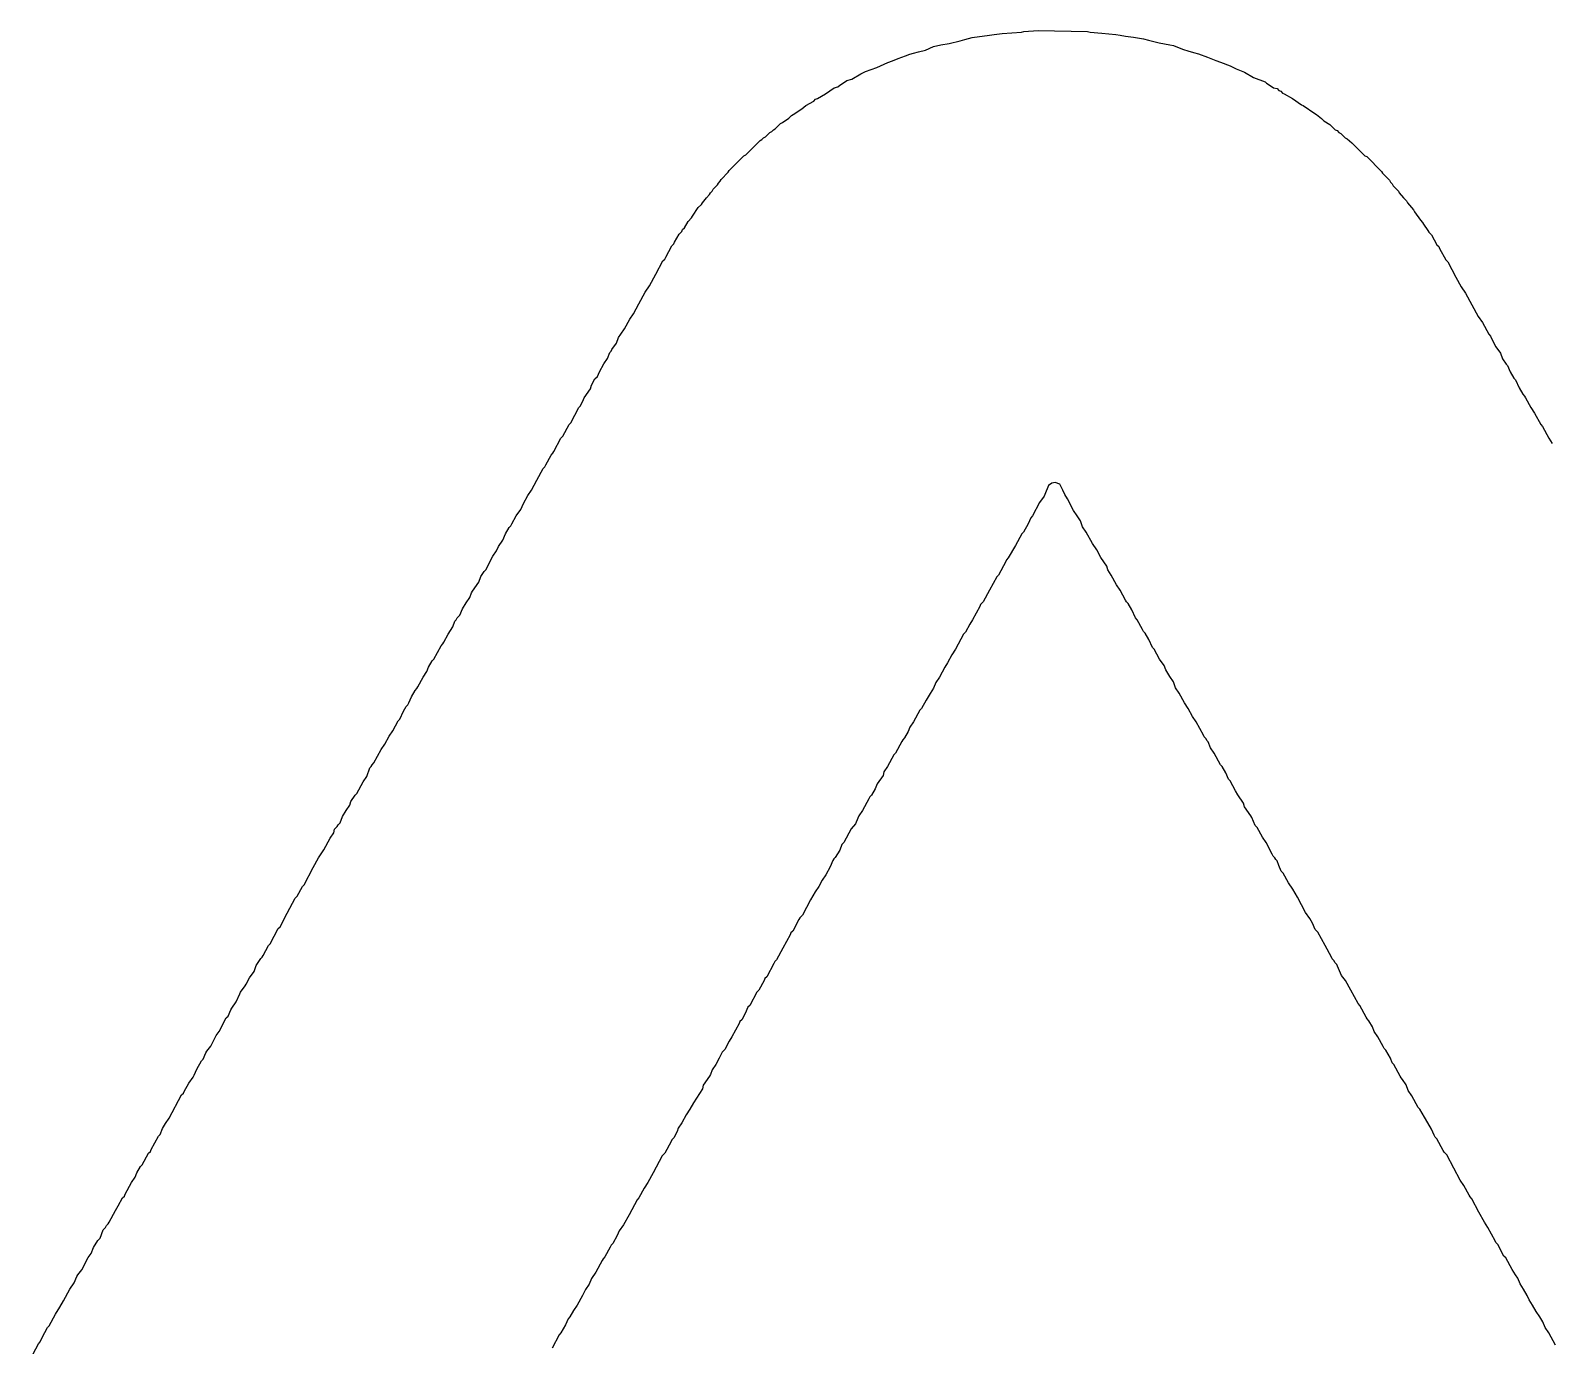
# Model space of a CAD drawing. Header units: inches. Extents: x -2 to 5376, y -4 to 5426.
# Drawn here: x 7.479 to 9.391, y 53.409 to 55.062 of the extents above; entities that cross this region are included whole.
import ezdxf

# ---------------------------------------------------------------- set-up
doc = ezdxf.new("R2010")
doc.units = ezdxf.units.IN
doc.layers.add('Top Overlay', color=2, linetype='Continuous')

msp = doc.modelspace()

# ---------------------------------------------------------------- linework, layer by layer
at = {"layer": 'Top Overlay'}
for p, q in [((8.7245, 55.0595), (8.7278, 55.0606)), ((8.7278, 55.0606), (8.7458, 55.0617)), ((8.7458, 55.0617), (8.8077, 55.0606)), ((8.8077, 55.0606), (8.811, 55.0595)), ((8.6041, 55.037), (8.6142, 55.0415)), ((8.6142, 55.0415), (8.6232, 55.0437)), ((8.6232, 55.0437), (8.6339, 55.0454)), ((8.6339, 55.0454), (8.6474, 55.0488)), ((8.6474, 55.0488), (8.6536, 55.0505)), ((8.6536, 55.0505), (8.6626, 55.0527)), ((8.6626, 55.0527), (8.6845, 55.0556)), ((8.6845, 55.0556), (8.6902, 55.0567)), ((8.6902, 55.0567), (8.7003, 55.0578)), ((8.7003, 55.0578), (8.7245, 55.0595)), ((8.811, 55.0595), (8.8257, 55.0584)), ((8.8257, 55.0584), (8.8431, 55.0567)), ((8.8431, 55.0567), (8.8487, 55.0556)), ((8.8487, 55.0556), (8.8555, 55.0544)), ((8.8555, 55.0544), (8.8656, 55.0533)), ((8.8656, 55.0533), (8.8779, 55.0511)), ((8.8779, 55.0511), (8.8841, 55.0494)), ((8.8841, 55.0494), (8.8976, 55.046)), ((8.8976, 55.046), (8.9111, 55.0437)), ((8.9111, 55.0437), (8.9156, 55.0426)), ((8.9156, 55.0426), (8.9229, 55.0398)), ((8.5569, 55.0213), (8.5625, 55.0235)), ((8.5625, 55.0235), (8.5698, 55.0263)), ((8.5698, 55.0263), (8.5788, 55.0297)), ((8.5788, 55.0297), (8.5845, 55.0319)), ((8.5845, 55.0319), (8.5889, 55.0331)), ((8.5889, 55.0331), (8.5951, 55.0348)), ((8.5951, 55.0348), (8.6041, 55.037)), ((8.9229, 55.0398), (8.9285, 55.0376)), ((8.9285, 55.0376), (8.9336, 55.0359)), ((8.9336, 55.0359), (8.9409, 55.0342)), ((8.9409, 55.0342), (8.9471, 55.0325)), ((8.9471, 55.0325), (8.9583, 55.028)), ((8.9583, 55.028), (8.969, 55.0241)), ((8.969, 55.0241), (8.9746, 55.0218)), ((8.9746, 55.0218), (8.987, 55.0173)), ((8.5114, 55.0005), (8.5226, 55.0072)), ((8.5226, 55.0072), (8.5288, 55.01)), ((8.5288, 55.01), (8.5428, 55.0151)), ((8.5428, 55.0151), (8.5569, 55.0213)), ((8.987, 55.0173), (8.9943, 55.0134)), ((8.9943, 55.0134), (9.005, 55.0095)), ((9.005, 55.0095), (9.0163, 55.0027)), ((9.0163, 55.0027), (9.0309, 54.9971)), ((8.4782, 54.9819), (8.4894, 54.9898)), ((8.4894, 54.9898), (8.4939, 54.9909)), ((8.4939, 54.9909), (8.4962, 54.9931)), ((8.4962, 54.9931), (8.4984, 54.9943)), ((8.4984, 54.9943), (8.5052, 54.9988)), ((8.5052, 54.9988), (8.5114, 55.0005)), ((9.0309, 54.9971), (9.0326, 54.9954)), ((9.0326, 54.9954), (9.0348, 54.9943)), ((9.0348, 54.9943), (9.0416, 54.9898)), ((9.0416, 54.9898), (9.046, 54.9886)), ((9.046, 54.9886), (9.0483, 54.9864)), ((9.0483, 54.9864), (9.0505, 54.9853)), ((9.0505, 54.9853), (9.0528, 54.983)), ((8.4484, 54.9633), (8.4535, 54.9673)), ((8.4535, 54.9673), (8.4636, 54.9729)), ((8.4636, 54.9729), (8.4658, 54.9752)), ((8.4658, 54.9752), (8.4681, 54.9763)), ((8.4681, 54.9763), (8.4782, 54.9819)), ((9.0528, 54.983), (9.055, 54.9819)), ((9.055, 54.9819), (9.0652, 54.9763)), ((9.0652, 54.9763), (9.0764, 54.9684)), ((9.0764, 54.9684), (9.0787, 54.9673)), ((9.0787, 54.9673), (9.0933, 54.9572)), ((8.422, 54.9448), (8.4242, 54.9459)), ((8.4242, 54.9459), (8.4321, 54.9515)), ((8.4321, 54.9515), (8.4355, 54.9549)), ((8.4355, 54.9549), (8.4377, 54.956)), ((8.4377, 54.956), (8.4484, 54.9633)), ((9.0933, 54.9572), (9.0955, 54.956)), ((9.0955, 54.956), (9.1017, 54.951)), ((9.1017, 54.951), (9.1045, 54.9482)), ((9.1045, 54.9482), (9.1124, 54.9437)), ((8.3983, 54.9246), (8.4006, 54.9268)), ((8.4006, 54.9268), (8.4028, 54.9279)), ((8.4028, 54.9279), (8.4085, 54.9336)), ((8.4085, 54.9336), (8.4107, 54.9347)), ((8.4107, 54.9347), (8.413, 54.9369)), ((8.413, 54.9369), (8.4152, 54.938)), ((8.4152, 54.938), (8.422, 54.9448)), ((9.1124, 54.9437), (9.1191, 54.9369)), ((9.1191, 54.9369), (9.1214, 54.9358)), ((9.1214, 54.9358), (9.1236, 54.9336)), ((9.1236, 54.9336), (9.1259, 54.9324)), ((9.1259, 54.9324), (9.1315, 54.9268)), ((9.1315, 54.9268), (9.1338, 54.9257)), ((8.3781, 54.9054), (8.3961, 54.9234)), ((8.3961, 54.9234), (8.3983, 54.9246)), ((9.1338, 54.9257), (9.1399, 54.9206)), ((9.1399, 54.9206), (9.1563, 54.9043)), ((8.3573, 54.8858), (8.3759, 54.9043)), ((8.3759, 54.9043), (8.3781, 54.9054)), ((9.1563, 54.9043), (9.1585, 54.9032)), ((9.1585, 54.9032), (9.1771, 54.8846)), ((8.3427, 54.8678), (8.3438, 54.87)), ((8.3438, 54.87), (8.3461, 54.8723)), ((8.3461, 54.8723), (8.3472, 54.8745)), ((8.3472, 54.8745), (8.3562, 54.8835)), ((8.3562, 54.8835), (8.3573, 54.8858)), ((9.1771, 54.8846), (9.1782, 54.8824)), ((9.1782, 54.8824), (9.1872, 54.8734)), ((9.1872, 54.8734), (9.1883, 54.8711)), ((9.1883, 54.8711), (9.1905, 54.8689)), ((9.1905, 54.8689), (9.1917, 54.8666)), ((8.3236, 54.8453), (8.3286, 54.8515)), ((8.3286, 54.8515), (8.3326, 54.8554)), ((8.3326, 54.8554), (8.3337, 54.8576)), ((8.3337, 54.8576), (8.3359, 54.8599)), ((8.3359, 54.8599), (8.3371, 54.8621)), ((8.3371, 54.8621), (8.3427, 54.8678)), ((9.1917, 54.8666), (9.1984, 54.8599)), ((9.1984, 54.8599), (9.1995, 54.8576)), ((9.1995, 54.8576), (9.2046, 54.8515)), ((9.2046, 54.8515), (9.2085, 54.8475)), ((8.3112, 54.8284), (8.3185, 54.8391)), ((8.3185, 54.8391), (8.3224, 54.843)), ((8.3224, 54.843), (8.3236, 54.8453)), ((9.2085, 54.8475), (9.2097, 54.8453)), ((9.2097, 54.8453), (9.2147, 54.8391)), ((9.2147, 54.8391), (9.2175, 54.8363)), ((9.2175, 54.8363), (9.2187, 54.834)), ((9.2187, 54.834), (9.226, 54.8233)), ((8.2977, 54.8093), (8.2988, 54.8115)), ((8.2988, 54.8115), (8.3011, 54.8138)), ((8.3011, 54.8138), (8.3056, 54.8217)), ((8.3056, 54.8217), (8.3101, 54.8262)), ((8.3101, 54.8262), (8.3112, 54.8284)), ((9.226, 54.8233), (9.2288, 54.8205)), ((9.2288, 54.8205), (9.2299, 54.8183)), ((9.2299, 54.8183), (9.2355, 54.8104)), ((8.2853, 54.7913), (8.2876, 54.7936)), ((8.2876, 54.7936), (8.2887, 54.7958)), ((8.2887, 54.7958), (8.2943, 54.8059)), ((8.2943, 54.8059), (8.2977, 54.8093)), ((9.2355, 54.8104), (9.2366, 54.8082)), ((9.2366, 54.8082), (9.24, 54.8048)), ((9.24, 54.8048), (9.2468, 54.7924)), ((9.2468, 54.7924), (9.249, 54.7902)), ((8.2741, 54.7722), (8.2763, 54.7744)), ((8.2763, 54.7744), (8.2775, 54.7767)), ((8.2775, 54.7767), (8.2853, 54.7913)), ((9.249, 54.7902), (9.2501, 54.7879)), ((9.2501, 54.7879), (9.258, 54.7733)), ((9.258, 54.7733), (9.2603, 54.7711)), ((8.2572, 54.7407), (8.2651, 54.7553)), ((8.2651, 54.7553), (8.2741, 54.7722)), ((9.2603, 54.7711), (9.2704, 54.7519)), ((8.2516, 54.7328), (8.2572, 54.7407)), ((9.2704, 54.7519), (9.2771, 54.7396)), ((9.2771, 54.7396), (9.2828, 54.7317)), ((8.237, 54.7058), (8.2437, 54.7182)), ((8.2437, 54.7182), (8.2516, 54.7328)), ((9.2828, 54.7317), (9.2985, 54.7025)), ((8.2257, 54.6867), (8.2325, 54.6991)), ((8.2325, 54.6991), (8.237, 54.7058)), ((9.2985, 54.7025), (9.3041, 54.6946)), ((8.2184, 54.676), (8.2212, 54.68)), ((8.2212, 54.68), (8.2257, 54.6867)), ((9.3041, 54.6946), (9.312, 54.68)), ((9.312, 54.68), (9.3142, 54.6777)), ((9.3142, 54.6777), (9.3165, 54.6721)), ((8.2072, 54.6569), (8.2089, 54.6586)), ((8.2089, 54.6586), (8.21, 54.6609)), ((8.21, 54.6609), (8.2156, 54.6687)), ((8.2156, 54.6687), (8.2184, 54.676)), ((9.3165, 54.6721), (9.321, 54.6642)), ((9.321, 54.6642), (9.3266, 54.6564)), ((8.1943, 54.6328), (8.1999, 54.6429)), ((8.1999, 54.6429), (8.2044, 54.6496)), ((8.2044, 54.6496), (8.2072, 54.6569)), ((9.3266, 54.6564), (9.3294, 54.6491)), ((9.3294, 54.6491), (9.3339, 54.6423)), ((9.3339, 54.6423), (9.3356, 54.6406)), ((9.3356, 54.6406), (9.339, 54.6328)), ((8.1841, 54.6159), (8.1886, 54.6238)), ((8.1886, 54.6238), (8.192, 54.6271)), ((8.192, 54.6271), (8.1943, 54.6328)), ((9.339, 54.6328), (9.3435, 54.6249)), ((9.3435, 54.6249), (9.3457, 54.6226)), ((9.3457, 54.6226), (9.3502, 54.6125)), ((8.1751, 54.6001), (8.183, 54.6114)), ((8.183, 54.6114), (8.1841, 54.6159)), ((9.3502, 54.6125), (9.3547, 54.6046)), ((9.3547, 54.6046), (9.357, 54.6024)), ((9.357, 54.6024), (9.3581, 54.6001)), ((8.1583, 54.5687), (8.1684, 54.5878)), ((8.1684, 54.5878), (8.1706, 54.59)), ((8.1706, 54.59), (8.174, 54.5979)), ((8.174, 54.5979), (8.1751, 54.6001)), ((9.3581, 54.6001), (9.3648, 54.5878)), ((9.3648, 54.5878), (9.3693, 54.581)), ((8.1482, 54.5518), (8.156, 54.5664)), ((8.156, 54.5664), (8.1583, 54.5687)), ((9.3693, 54.581), (9.3772, 54.5664)), ((9.3772, 54.5664), (9.3795, 54.5642)), ((9.3795, 54.5642), (9.3873, 54.5495)), ((8.1369, 54.5327), (8.1459, 54.5495)), ((8.1459, 54.5495), (8.1482, 54.5518)), ((9.3873, 54.5495), (9.3918, 54.5428)), ((8.1268, 54.5158), (8.1335, 54.5282)), ((8.1335, 54.5282), (8.1358, 54.5304)), ((8.1358, 54.5304), (8.1369, 54.5327)), ((8.1155, 54.4967), (8.1234, 54.5113)), ((8.1234, 54.5113), (8.1257, 54.5136)), ((8.1257, 54.5136), (8.1268, 54.5158)), ((8.1088, 54.4843), (8.1155, 54.4967)), ((8.7587, 54.4899), (8.7542, 54.4787)), ((8.7627, 54.4928), (8.7587, 54.4899)), ((8.7672, 54.4939), (8.7627, 54.4928)), ((8.7728, 54.4916), (8.7672, 54.4939)), ((8.7767, 54.4843), (8.7728, 54.4916)), ((8.0953, 54.4596), (8.0987, 54.4675)), ((8.0987, 54.4675), (8.1043, 54.4776)), ((8.1043, 54.4776), (8.1088, 54.4843)), ((8.7475, 54.4686), (8.7385, 54.4517)), ((8.7531, 54.4764), (8.7475, 54.4686)), ((8.7542, 54.4787), (8.7531, 54.4764)), ((8.779, 54.4787), (8.7767, 54.4843)), ((8.7824, 54.4731), (8.779, 54.4787)), ((8.7902, 54.4585), (8.7824, 54.4731)), ((8.0841, 54.4416), (8.0897, 54.4517)), ((8.0897, 54.4517), (8.0953, 54.4596)), ((8.7363, 54.4495), (8.7329, 54.4416)), ((8.7385, 54.4517), (8.7363, 54.4495)), ((8.7947, 54.4517), (8.7902, 54.4585)), ((8.7987, 54.4455), (8.7947, 54.4517)), ((8.0728, 54.4213), (8.0762, 54.4292)), ((8.0762, 54.4292), (8.0807, 54.4371)), ((8.0807, 54.4371), (8.0829, 54.4393)), ((8.0829, 54.4393), (8.0841, 54.4416)), ((8.725, 54.4292), (8.7171, 54.4146)), ((8.7273, 54.4315), (8.725, 54.4292)), ((8.7329, 54.4416), (8.7273, 54.4315)), ((8.8015, 54.4382), (8.7987, 54.4455)), ((8.806, 54.4315), (8.8015, 54.4382)), ((8.8138, 54.4169), (8.806, 54.4315)), ((8.0649, 54.4079), (8.0672, 54.4135)), ((8.0672, 54.4135), (8.0728, 54.4213)), ((8.7171, 54.4146), (8.7081, 54.3989)), ((8.8195, 54.409), (8.8138, 54.4169)), ((8.0514, 54.3842), (8.0604, 54.4011)), ((8.0604, 54.4011), (8.0649, 54.4079)), ((8.7048, 54.3944), (8.6958, 54.3775)), ((8.7059, 54.3966), (8.7048, 54.3944)), ((8.7081, 54.3989), (8.7059, 54.3966)), ((8.8245, 54.3994), (8.8195, 54.409)), ((8.8318, 54.3887), (8.8245, 54.3994)), ((8.0425, 54.3685), (8.0453, 54.3758)), ((8.0453, 54.3758), (8.0492, 54.382)), ((8.0492, 54.382), (8.0514, 54.3842)), ((8.6935, 54.3752), (8.6845, 54.3584)), ((8.6958, 54.3775), (8.6935, 54.3752)), ((8.833, 54.3842), (8.8318, 54.3887)), ((8.8375, 54.3775), (8.833, 54.3842)), ((8.8442, 54.3651), (8.8375, 54.3775)), ((8.0312, 54.3494), (8.0335, 54.355)), ((8.0335, 54.355), (8.0346, 54.3573)), ((8.0346, 54.3573), (8.0425, 54.3685)), ((8.6845, 54.3584), (8.6767, 54.3438)), ((8.8487, 54.3584), (8.8442, 54.3651)), ((8.8555, 54.346), (8.8487, 54.3584)), ((8.0188, 54.3269), (8.0222, 54.3348)), ((8.0222, 54.3348), (8.0267, 54.3426)), ((8.0267, 54.3426), (8.0312, 54.3494)), ((8.6722, 54.3381), (8.6632, 54.3213)), ((8.6733, 54.3404), (8.6722, 54.3381)), ((8.6767, 54.3438), (8.6733, 54.3404)), ((8.8566, 54.3438), (8.8555, 54.346)), ((8.8588, 54.3415), (8.8566, 54.3438)), ((8.8633, 54.3336), (8.8588, 54.3415)), ((8.8678, 54.3235), (8.8633, 54.3336)), ((8.0098, 54.3123), (8.0127, 54.3196)), ((8.0127, 54.3196), (8.0143, 54.3213)), ((8.0143, 54.3213), (8.0155, 54.3235)), ((8.0155, 54.3235), (8.0188, 54.3269)), ((8.6598, 54.3156), (8.6542, 54.3055)), ((8.6632, 54.3213), (8.6598, 54.3156)), ((8.8701, 54.3213), (8.8678, 54.3235)), ((8.8768, 54.3089), (8.8701, 54.3213)), ((7.9986, 54.2932), (8.0042, 54.3033)), ((8.0042, 54.3033), (8.0098, 54.3123)), ((8.6519, 54.3033), (8.6418, 54.2842)), ((8.6542, 54.3055), (8.6519, 54.3033)), ((8.8779, 54.3067), (8.8768, 54.3089)), ((8.8802, 54.3044), (8.8779, 54.3067)), ((8.8847, 54.2965), (8.8802, 54.3044)), ((8.8892, 54.2864), (8.8847, 54.2965)), ((7.9862, 54.2718), (7.9952, 54.2887)), ((7.9952, 54.2887), (7.9975, 54.2909)), ((7.9975, 54.2909), (7.9986, 54.2932)), ((8.6373, 54.2774), (8.6317, 54.2673)), ((8.6418, 54.2842), (8.6373, 54.2774)), ((8.8914, 54.2842), (8.8892, 54.2864)), ((8.8982, 54.2718), (8.8914, 54.2842)), ((7.9772, 54.2561), (7.9795, 54.2617)), ((7.9795, 54.2617), (7.984, 54.2695)), ((7.984, 54.2695), (7.9862, 54.2718)), ((8.6283, 54.2617), (8.6216, 54.2493)), ((8.6317, 54.2673), (8.6283, 54.2617)), ((8.9038, 54.2639), (8.8982, 54.2718)), ((8.9061, 54.2583), (8.9038, 54.2639)), ((8.9111, 54.2499), (8.9061, 54.2583)), ((7.966, 54.2369), (7.9727, 54.2493)), ((7.9727, 54.2493), (7.9772, 54.2561)), ((8.6171, 54.2426), (8.6142, 54.2352)), ((8.6216, 54.2493), (8.6171, 54.2426)), ((8.9156, 54.2431), (8.9111, 54.2499)), ((8.9184, 54.2358), (8.9156, 54.2431)), ((7.9547, 54.2167), (7.9581, 54.2246)), ((7.9581, 54.2246), (7.9626, 54.2324)), ((7.9626, 54.2324), (7.9649, 54.2347)), ((7.9649, 54.2347), (7.966, 54.2369)), ((8.6047, 54.2201), (8.5991, 54.2099)), ((8.6098, 54.2285), (8.6047, 54.2201)), ((8.6142, 54.2352), (8.6098, 54.2285)), ((8.9229, 54.2291), (8.9184, 54.2358)), ((8.9297, 54.2167), (8.9229, 54.2291)), ((7.9435, 54.1965), (7.948, 54.2066)), ((7.948, 54.2066), (7.9514, 54.2122)), ((7.9514, 54.2122), (7.9536, 54.2144)), ((7.9536, 54.2144), (7.9547, 54.2167)), ((8.5968, 54.2077), (8.5889, 54.1931)), ((8.5991, 54.2099), (8.5968, 54.2077)), ((8.9342, 54.2099), (8.9297, 54.2167)), ((8.9398, 54.1998), (8.9342, 54.2099)), ((8.9443, 54.1931), (8.9398, 54.1998)), ((7.93, 54.1751), (7.9345, 54.1818)), ((7.9345, 54.1818), (7.9412, 54.1942)), ((7.9412, 54.1942), (7.9435, 54.1965)), ((8.5822, 54.1807), (8.5777, 54.1728)), ((8.5845, 54.1863), (8.5822, 54.1807)), ((8.5889, 54.1931), (8.5845, 54.1863)), ((8.9533, 54.1762), (8.9443, 54.1931)), ((7.9199, 54.1582), (7.9244, 54.165)), ((7.9244, 54.165), (7.93, 54.1751)), ((8.5743, 54.1683), (8.5665, 54.1537)), ((8.5755, 54.1706), (8.5743, 54.1683)), ((8.5777, 54.1728), (8.5755, 54.1706)), ((8.9544, 54.174), (8.9533, 54.1762)), ((8.9567, 54.1717), (8.9544, 54.174)), ((8.9578, 54.1695), (8.9567, 54.1717)), ((8.9595, 54.1678), (8.9578, 54.1695)), ((8.9623, 54.1605), (8.9595, 54.1678)), ((7.9109, 54.1414), (7.9199, 54.1582)), ((8.5642, 54.1515), (8.5563, 54.1369)), ((8.5665, 54.1537), (8.5642, 54.1515)), ((8.9668, 54.1537), (8.9623, 54.1605)), ((8.9746, 54.1391), (8.9668, 54.1537)), ((7.8974, 54.1177), (7.9019, 54.1245)), ((7.9019, 54.1245), (7.9058, 54.1352)), ((7.9058, 54.1352), (7.9075, 54.1369)), ((7.9075, 54.1369), (7.9086, 54.1391)), ((7.9086, 54.1391), (7.9109, 54.1414)), ((8.5507, 54.1256), (8.5434, 54.1149)), ((8.5518, 54.1301), (8.5507, 54.1256)), ((8.5563, 54.1369), (8.5518, 54.1301)), ((8.9769, 54.1369), (8.9746, 54.1391)), ((8.9814, 54.129), (8.9769, 54.1369)), ((8.9848, 54.1211), (8.9814, 54.129)), ((7.8895, 54.1031), (7.8974, 54.1177)), ((8.5406, 54.1087), (8.5361, 54.1009)), ((8.5434, 54.1149), (8.5406, 54.1087)), ((8.987, 54.1189), (8.9848, 54.1211)), ((8.9938, 54.1065), (8.987, 54.1189)), ((8.9966, 54.1014), (8.9938, 54.1065)), ((7.876, 54.0818), (7.8805, 54.0885)), ((7.8805, 54.0885), (7.8817, 54.093)), ((7.8817, 54.093), (7.8873, 54.1009)), ((7.8873, 54.1009), (7.8895, 54.1031)), ((8.5327, 54.0964), (8.5249, 54.0818)), ((8.5339, 54.0986), (8.5327, 54.0964)), ((8.5361, 54.1009), (8.5339, 54.0986)), ((9.0039, 54.0908), (8.9966, 54.1014)), ((9.005, 54.0863), (9.0039, 54.0908)), ((9.0129, 54.075), (9.005, 54.0863)), ((7.8659, 54.0638), (7.8682, 54.066)), ((7.8682, 54.066), (7.8715, 54.0739)), ((7.8715, 54.0739), (7.876, 54.0818)), ((8.517, 54.0671), (8.5159, 54.0649)), ((8.5204, 54.075), (8.517, 54.0671)), ((8.5249, 54.0818), (8.5204, 54.075)), ((9.014, 54.0728), (9.0129, 54.075)), ((9.0185, 54.0626), (9.014, 54.0728)), ((7.8479, 54.0323), (7.8558, 54.0469)), ((7.8558, 54.0469), (7.8603, 54.0536)), ((7.8603, 54.0536), (7.8614, 54.0581)), ((7.8614, 54.0581), (7.8648, 54.0615)), ((7.8648, 54.0615), (7.8659, 54.0638)), ((8.5108, 54.0587), (8.5012, 54.0413)), ((8.5159, 54.0649), (8.5108, 54.0587)), ((9.0207, 54.0604), (9.0185, 54.0626)), ((9.0275, 54.048), (9.0207, 54.0604)), ((9.032, 54.0413), (9.0275, 54.048)), ((7.8412, 54.0222), (7.8479, 54.0323)), ((8.4962, 54.0317), (8.4906, 54.0227)), ((8.499, 54.039), (8.4962, 54.0317)), ((8.5012, 54.0413), (8.499, 54.039)), ((9.0399, 54.0267), (9.032, 54.0413)), ((7.8232, 53.9884), (7.8344, 54.0098)), ((7.8344, 54.0098), (7.8412, 54.0222)), ((8.4844, 54.0109), (8.4788, 54.0008)), ((8.4877, 54.0188), (8.4844, 54.0109)), ((8.4889, 54.021), (8.4877, 54.0188)), ((8.4906, 54.0227), (8.4889, 54.021)), ((9.041, 54.0244), (9.0399, 54.0267)), ((9.0432, 54.0222), (9.041, 54.0244)), ((9.0444, 54.0199), (9.0432, 54.0222)), ((9.046, 54.0182), (9.0444, 54.0199)), ((9.0483, 54.0126), (9.046, 54.0182)), ((9.0511, 54.0053), (9.0483, 54.0126)), ((8.4743, 53.994), (8.4698, 53.9862)), ((8.4788, 54.0008), (8.4743, 53.994)), ((9.0534, 54.003), (9.0511, 54.0053)), ((9.0601, 53.9907), (9.0534, 54.003)), ((9.0657, 53.9828), (9.0601, 53.9907)), ((7.8018, 53.9524), (7.8119, 53.9716)), ((7.8119, 53.9716), (7.8142, 53.9738)), ((7.8142, 53.9738), (7.8209, 53.9862)), ((7.8209, 53.9862), (7.8232, 53.9884)), ((8.4653, 53.9794), (8.4596, 53.9693)), ((8.4698, 53.9862), (8.4653, 53.9794)), ((9.0714, 53.9727), (9.0657, 53.9828)), ((9.0815, 53.9536), (9.0714, 53.9727)), ((7.7928, 53.9356), (7.8018, 53.9524)), ((8.4596, 53.9693), (8.4495, 53.9502)), ((9.0871, 53.9457), (9.0815, 53.9536)), ((7.7804, 53.9142), (7.7906, 53.9333)), ((7.7906, 53.9333), (7.7928, 53.9356)), ((8.445, 53.9446), (8.4371, 53.93)), ((8.4461, 53.9468), (8.445, 53.9446)), ((8.4495, 53.9502), (8.4461, 53.9468)), ((9.0905, 53.9401), (9.0871, 53.9457)), ((9.0938, 53.9322), (9.0905, 53.9401)), ((9.0972, 53.9288), (9.0938, 53.9322)), ((7.7782, 53.912), (7.7804, 53.9142)), ((8.4338, 53.9255), (8.4248, 53.9086)), ((8.4349, 53.9277), (8.4338, 53.9255)), ((8.4371, 53.93), (8.4349, 53.9277)), ((9.1062, 53.912), (9.0972, 53.9288)), ((7.763, 53.8867), (7.7686, 53.8957)), ((7.7686, 53.8957), (7.7703, 53.8973)), ((7.7703, 53.8973), (7.7715, 53.8996)), ((7.7715, 53.8996), (7.7782, 53.912)), ((8.4169, 53.894), (8.4147, 53.8917)), ((8.4248, 53.9086), (8.4169, 53.894)), ((9.1141, 53.8973), (9.1062, 53.912)), ((9.1152, 53.8951), (9.1141, 53.8973)), ((9.1175, 53.8928), (9.1152, 53.8951)), ((7.7546, 53.8715), (7.7602, 53.8794)), ((7.7602, 53.8794), (7.763, 53.8867)), ((8.4135, 53.8895), (8.4045, 53.8726)), ((8.4147, 53.8917), (8.4135, 53.8895)), ((9.1186, 53.8906), (9.1175, 53.8928)), ((9.1208, 53.8883), (9.1186, 53.8906)), ((9.122, 53.8861), (9.1208, 53.8883)), ((9.127, 53.8743), (9.122, 53.8861)), ((7.7433, 53.8535), (7.749, 53.8614)), ((7.749, 53.8614), (7.7501, 53.8636)), ((7.7501, 53.8636), (7.7546, 53.8715)), ((8.3944, 53.8557), (8.3922, 53.8535)), ((8.4012, 53.8681), (8.3944, 53.8557)), ((8.4023, 53.8704), (8.4012, 53.8681)), ((8.4045, 53.8726), (8.4023, 53.8704)), ((9.1321, 53.8681), (9.127, 53.8743)), ((9.1388, 53.8557), (9.1321, 53.8681)), ((9.1478, 53.8389), (9.1388, 53.8557)), ((7.7321, 53.8332), (7.7377, 53.8411)), ((7.7377, 53.8411), (7.7422, 53.8512)), ((7.7422, 53.8512), (7.7433, 53.8535)), ((8.3832, 53.8366), (8.3809, 53.8344)), ((8.3922, 53.8535), (8.3832, 53.8366)), ((9.1501, 53.8366), (9.1478, 53.8389)), ((9.1579, 53.822), (9.1501, 53.8366)), ((7.7164, 53.804), (7.7253, 53.8209)), ((7.7253, 53.8209), (7.7276, 53.8231)), ((7.7276, 53.8231), (7.731, 53.831)), ((7.731, 53.831), (7.7321, 53.8332)), ((8.373, 53.8186), (8.3708, 53.8164)), ((8.3775, 53.8265), (8.373, 53.8186)), ((8.3809, 53.8344), (8.3775, 53.8265)), ((9.1591, 53.8198), (9.1579, 53.822)), ((9.1613, 53.8175), (9.1591, 53.8198)), ((9.1658, 53.8096), (9.1613, 53.8175)), ((7.7057, 53.7855), (7.7124, 53.799)), ((7.7124, 53.799), (7.7164, 53.804)), ((8.3697, 53.8141), (8.3607, 53.7973)), ((8.3708, 53.8164), (8.3697, 53.8141)), ((9.1681, 53.804), (9.1658, 53.8096)), ((9.1726, 53.7973), (9.1681, 53.804)), ((7.6995, 53.777), (7.7006, 53.7793)), ((7.7006, 53.7793), (7.7057, 53.7855)), ((8.3517, 53.7815), (8.3483, 53.7781)), ((8.3573, 53.7916), (8.3517, 53.7815)), ((8.3607, 53.7973), (8.3573, 53.7916)), ((9.1793, 53.7849), (9.1726, 53.7973)), ((9.1804, 53.7826), (9.1793, 53.7849)), ((9.1827, 53.7804), (9.1804, 53.7826)), ((9.1883, 53.7703), (9.1827, 53.7804)), ((7.6882, 53.7568), (7.6939, 53.7669)), ((7.6939, 53.7669), (7.6961, 53.7692)), ((7.6961, 53.7692), (7.6995, 53.777)), ((8.3404, 53.7624), (8.3359, 53.7557)), ((8.3449, 53.7703), (8.3404, 53.7624)), ((8.3483, 53.7781), (8.3449, 53.7703)), ((9.1905, 53.7647), (9.1883, 53.7703)), ((9.1928, 53.7624), (9.1905, 53.7647)), ((9.2007, 53.7478), (9.1928, 53.7624)), ((7.6781, 53.7388), (7.6837, 53.7467)), ((7.6837, 53.7467), (7.6849, 53.7489)), ((7.6849, 53.7489), (7.6882, 53.7568)), ((8.3326, 53.7478), (8.3247, 53.7365)), ((8.3337, 53.75), (8.3326, 53.7478)), ((8.3359, 53.7557), (8.3337, 53.75)), ((9.2018, 53.7455), (9.2007, 53.7478)), ((9.2035, 53.7438), (9.2018, 53.7455)), ((9.208, 53.7371), (9.2035, 53.7438)), ((7.6534, 53.6949), (7.6691, 53.7242)), ((7.6691, 53.7242), (7.6714, 53.7264)), ((7.6714, 53.7264), (7.6725, 53.7287)), ((7.6725, 53.7287), (7.6781, 53.7388)), ((8.3236, 53.732), (8.3123, 53.7141)), ((8.3247, 53.7365), (8.3236, 53.732)), ((9.2108, 53.7298), (9.208, 53.7371)), ((9.2153, 53.723), (9.2108, 53.7298)), ((9.2232, 53.7084), (9.2153, 53.723)), ((8.3078, 53.7062), (8.3033, 53.6994)), ((8.3123, 53.7141), (8.3078, 53.7062)), ((9.2254, 53.7062), (9.2232, 53.7084)), ((9.231, 53.6961), (9.2254, 53.7062)), ((7.645, 53.682), (7.6489, 53.6882)), ((7.6489, 53.6882), (7.6534, 53.6949)), ((8.2977, 53.6893), (8.2932, 53.6826)), ((8.3033, 53.6994), (8.2977, 53.6893)), ((9.2355, 53.6893), (9.231, 53.6961)), ((9.24, 53.6814), (9.2355, 53.6893)), ((7.6309, 53.6556), (7.6399, 53.6724)), ((7.6399, 53.6724), (7.6421, 53.6747)), ((7.6421, 53.6747), (7.645, 53.682)), ((8.2842, 53.6657), (8.2763, 53.6511)), ((8.2853, 53.6679), (8.2842, 53.6657)), ((8.2876, 53.6702), (8.2853, 53.6679)), ((8.2921, 53.6781), (8.2876, 53.6702)), ((8.2932, 53.6826), (8.2921, 53.6781)), ((9.2434, 53.6736), (9.24, 53.6814)), ((9.2445, 53.6713), (9.2434, 53.6736)), ((9.2468, 53.6691), (9.2445, 53.6713)), ((9.2546, 53.6545), (9.2468, 53.6691)), ((7.6196, 53.6365), (7.6275, 53.6511)), ((7.6275, 53.6511), (7.6298, 53.6533)), ((7.6298, 53.6533), (7.6309, 53.6556)), ((8.273, 53.6477), (8.2617, 53.6263)), ((8.2763, 53.6511), (8.273, 53.6477)), ((9.2558, 53.6522), (9.2546, 53.6545)), ((9.2591, 53.6488), (9.2558, 53.6522)), ((9.2681, 53.632), (9.2591, 53.6488)), ((7.6107, 53.6207), (7.6129, 53.6263)), ((7.6129, 53.6263), (7.6174, 53.6342)), ((7.6174, 53.6342), (7.6196, 53.6365)), ((8.2617, 53.6263), (8.255, 53.614)), ((9.276, 53.6173), (9.2681, 53.632)), ((7.5983, 53.5994), (7.6062, 53.614)), ((7.6062, 53.614), (7.6107, 53.6207)), ((8.2505, 53.6072), (8.2437, 53.5949)), ((8.255, 53.614), (8.2505, 53.6072)), ((9.2805, 53.6106), (9.276, 53.6173)), ((9.2873, 53.5982), (9.2805, 53.6106)), ((7.5893, 53.5847), (7.5949, 53.5949)), ((7.5949, 53.5949), (7.5972, 53.5971)), ((7.5972, 53.5971), (7.5983, 53.5994)), ((8.2415, 53.5926), (8.2314, 53.5735)), ((8.2437, 53.5949), (8.2415, 53.5926)), ((9.2884, 53.596), (9.2873, 53.5982)), ((9.2906, 53.5937), (9.2884, 53.596)), ((9.2996, 53.5769), (9.2906, 53.5937)), ((7.578, 53.5645), (7.5859, 53.5791)), ((7.5859, 53.5791), (7.5893, 53.5847)), ((8.2314, 53.5735), (8.2246, 53.5611)), ((9.3064, 53.5645), (9.2996, 53.5769)), ((7.5668, 53.5443), (7.5707, 53.5549)), ((7.5707, 53.5549), (7.5735, 53.5577)), ((7.5735, 53.5577), (7.5747, 53.56)), ((7.5747, 53.56), (7.5769, 53.5622)), ((7.5769, 53.5622), (7.578, 53.5645)), ((8.219, 53.5533), (8.2167, 53.5476)), ((8.2246, 53.5611), (8.219, 53.5533)), ((9.3109, 53.5577), (9.3064, 53.5645)), ((9.3199, 53.5409), (9.3109, 53.5577)), ((7.5556, 53.5251), (7.5584, 53.5324)), ((7.5584, 53.5324), (7.564, 53.5414)), ((7.564, 53.5414), (7.5668, 53.5443)), ((8.2078, 53.533), (8.201, 53.5206)), ((8.2089, 53.5353), (8.2078, 53.533)), ((8.2111, 53.5375), (8.2089, 53.5353)), ((8.2167, 53.5476), (8.2111, 53.5375)), ((9.321, 53.5386), (9.3199, 53.5409)), ((9.3232, 53.5364), (9.321, 53.5386)), ((9.3311, 53.5218), (9.3232, 53.5364)), ((7.5437, 53.5043), (7.5516, 53.5201)), ((7.5516, 53.5201), (7.5556, 53.5251)), ((8.1976, 53.5161), (8.1898, 53.5015)), ((8.1988, 53.5184), (8.1976, 53.5161)), ((8.201, 53.5206), (8.1988, 53.5184)), ((9.3334, 53.5195), (9.3311, 53.5218)), ((9.3412, 53.5049), (9.3334, 53.5195)), ((7.5342, 53.488), (7.5376, 53.4959)), ((7.5376, 53.4959), (7.5387, 53.4982)), ((7.5387, 53.4982), (7.5437, 53.5043)), ((8.1841, 53.4937), (8.1813, 53.4863)), ((8.1898, 53.5015), (8.1841, 53.4937)), ((9.3457, 53.4982), (9.3412, 53.5049)), ((9.3485, 53.4942), (9.3457, 53.4982)), ((9.3513, 53.4869), (9.3485, 53.4942)), ((7.5207, 53.4655), (7.5286, 53.4802)), ((7.5286, 53.4802), (7.5342, 53.488)), ((8.1768, 53.4796), (8.1729, 53.4723)), ((8.1813, 53.4863), (8.1768, 53.4796)), ((9.3558, 53.4802), (9.3513, 53.4869)), ((9.3603, 53.4723), (9.3558, 53.4802)), ((7.5106, 53.4487), (7.5162, 53.4577)), ((7.5162, 53.4577), (7.5207, 53.4655)), ((8.1661, 53.4599), (8.1616, 53.4532)), ((8.1729, 53.4723), (8.1661, 53.4599)), ((9.3626, 53.4667), (9.3603, 53.4723)), ((9.3671, 53.4599), (9.3626, 53.4667)), ((9.3716, 53.452), (9.3671, 53.4599)), ((7.5027, 53.4341), (7.5106, 53.4487)), ((8.1515, 53.4352), (8.1459, 53.4251)), ((8.1549, 53.4431), (8.1515, 53.4352)), ((8.1571, 53.4453), (8.1549, 53.4431)), ((8.1616, 53.4532), (8.1571, 53.4453)), ((9.3761, 53.4453), (9.3716, 53.452)), ((9.38, 53.4391), (9.3761, 53.4453)), ((9.3828, 53.4318), (9.38, 53.4391)), ((7.4915, 53.4138), (7.4937, 53.4194)), ((7.4937, 53.4194), (7.5005, 53.4318)), ((7.5005, 53.4318), (7.5027, 53.4341)), ((8.1437, 53.4228), (8.1347, 53.4059)), ((8.1459, 53.4251), (8.1437, 53.4228)), ((9.3873, 53.4251), (9.3828, 53.4318)), ((9.3958, 53.4099), (9.3873, 53.4251)), ((7.4791, 53.3925), (7.4892, 53.4116)), ((7.4892, 53.4116), (7.4915, 53.4138))]:
    msp.add_line(p, q, dxfattribs=at)

doc.saveas('drawing.dxf')
